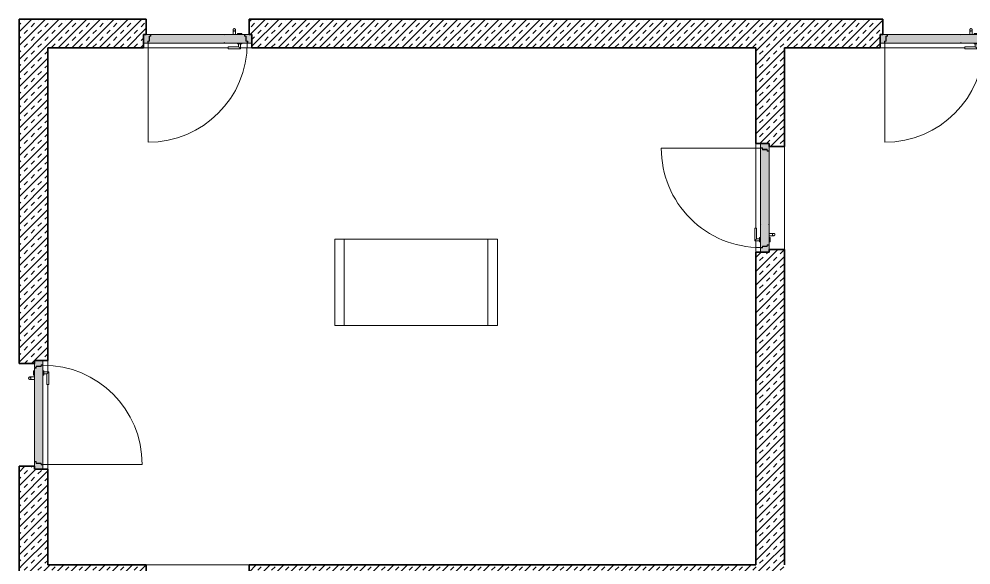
# Model space of a CAD drawing. Header units: millimetres. Extents: x 0 to 15700, y 0 to 11700.
# Drawn here: x 0 to 9950, y 6000 to 11700 of the extents above; entities that cross this region are included whole.
import ezdxf

# ---------------------------------------------------------------- set-up
doc = ezdxf.new("R2010")
doc.units = ezdxf.units.MM
for name, color, linetype, lineweight in [('A-DOOR', 31, 'Continuous', 9), ('A-DOOR-FRAM', 31, 'Continuous', 9), ('A-DOOR-OPNG', 31, 'Continuous', 5), ('A-FLOR', 192, 'Continuous', 9), ('A-WALL', 113, 'Continuous', 9), ('A-WALL-PATT', 111, 'Continuous', 35), ('I-FURN', 30, 'Continuous', 9)]:
    doc.layers.add(name, color=color, linetype=linetype, lineweight=lineweight)
pattern_1 = [(45, (-17.96, -17.96), (-71.84205, 71.84205), [50.8, -50.8]), (45, (71.84, 0), (-71.84205, 71.84205), [])]

# ---------------------------------------------------------------- blocks, each defined once
blk = doc.blocks.new('TU DF 1 - Haustüre - ML - 1135 x 2250-V3-Ebene 0')
at = {"layer": 'A-DOOR'}
h = blk.add_hatch(color=256, dxfattribs=at)
h.paths.add_polyline_path([(567.5, -100), (567.5, -10), (492.5, -10), (492.5, -30), (507.5, -30), (507.5, -80), (522.5, -80), (522.5, -100)])
h.paths.add_polyline_path([(-492.5, -30), (-492.5, -10), (-567.5, -10), (-567.5, -100), (-522.5, -100), (-522.5, -80), (-507.5, -80), (-507.5, -30)])
blk.add_hatch(color=256, dxfattribs=at).paths.add_polyline_path([(518.5, -80), (503.5, -80), (503.5, -30), (488.5, -30), (488.5, -10), (282.5, -10), (279.7, -11.2), (278.5, -14), (277.3, -11.2), (274.5, -10), (-488.5, -10), (-488.5, -30), (-503.5, -30), (-503.5, -80), (-518.5, -80), (-518.5, -100), (274.5, -100), (277.3, -98.8), (278.5, -96), (279.7, -98.8), (282.5, -100), (518.5, -100)])
at = {"layer": 'A-DOOR', "lineweight": 5}
for p, q in [((370, 37.5), (370, -10)), ((395, -10), (395, 37.5)), ((415, 0), (415, -10)), ((460, 0), (415, 0)), ((460, -10), (460, 0)), ((427.5, -140), (317.5, -140)), ((317.5, -140), (317.5, -160)), ((427.5, -140), (317.5, -140)), ((317.5, -140), (317.5, -160)), ((317.5, -160), (447.5, -160)), ((317.5, -160), (447.5, -160)), ((415, -100), (415, -110)), ((415, -110), (460, -110)), ((427.5, -110), (427.5, -140)), ((427.5, -110), (427.5, -140)), ((447.5, -160), (447.5, -110)), ((447.5, -160), (447.5, -110)), ((460, -110), (460, -100))]:
    blk.add_line(p, q, dxfattribs=at)
at = {"layer": 'A-DOOR'}
for p, q in [((-518.5, -80), (-503.5, -80)), ((-518.5, -100), (-518.5, -80)), ((-503.5, -30), (-488.5, -30)), ((-503.5, -80), (-503.5, -30)), ((-488.5, -30), (-488.5, -10)), ((-488.5, -10), (274.5, -10)), ((274.5, -10), (282.5, -10)), ((282.5, -10), (488.5, -10)), ((488.5, -10), (488.5, -30)), ((488.5, -30), (503.5, -30)), ((503.5, -30), (503.5, -80)), ((503.5, -80), (518.5, -80)), ((518.5, -80), (518.5, -100)), ((274.5, -100), (-518.5, -100)), ((518.5, -100), (282.5, -100))]:
    blk.add_line(p, q, dxfattribs=at)
at = {"layer": 'A-DOOR', "lineweight": 5}
for start, end in [(90, 270), (270, 90)]:
    blk.add_arc((382.5, 37.5), 12.5, start, end, dxfattribs=at)
at = {"layer": 'A-DOOR'}
for centre, start, end in [((274.5, -14), 0, 90), ((274.5, -96), 270, 0), ((282.5, -14), 90, 180), ((282.5, -14), 90, 180), ((282.5, -96), 180, 270), ((282.5, -96), 180, 270)]:
    blk.add_arc(centre, 4, start, end, dxfattribs=at)
at = {"layer": 'A-DOOR', "lineweight": 5}
for points, knots in [([(382.5, 25), (381.4, 25), (379.8, 25.2), (377.7, 25.9), (376.2, 26.6), (375.1, 27.4), (374.3, 28.1), (373.5, 28.8), (372.7, 29.7), (372.1, 30.6), (371.7, 31.2), (371.3, 32), (370.9, 32.7), (370.7, 33.5), (370.4, 34.3), (370.2, 35.1), (370.1, 35.9), (370, 36.7), (370, 37.5), (370, 38.3), (370.1, 39.1), (370.2, 39.9), (370.4, 40.7), (370.7, 41.5), (370.9, 42.3), (371.3, 43), (371.7, 43.8), (372.1, 44.4), (372.7, 45.3), (373.5, 46.2), (374.3, 46.9), (375.1, 47.6), (376.2, 48.4), (377.7, 49.1), (379.8, 49.8), (381.4, 50), (382.5, 50)], [-1, -1, -1, -1, -0.916667, -0.875, -0.833333, -0.791667, -0.770833, -0.75, -0.708333, -0.6875, -0.666667, -0.645833, -0.625, -0.604167, -0.583333, -0.5625, -0.541667, -0.520833, -0.5, -0.479167, -0.458333, -0.4375, -0.416667, -0.395833, -0.375, -0.354167, -0.333333, -0.3125, -0.291667, -0.25, -0.229167, -0.208333, -0.166667, -0.125, -0.083333, 0, 0, 0, 0]), ([(382.5, 50), (383.6, 50), (385.2, 49.8), (387.3, 49.1), (388.8, 48.4), (389.9, 47.6), (390.7, 46.9), (391.5, 46.2), (392.3, 45.3), (392.9, 44.4), (393.3, 43.8), (393.7, 43), (394.1, 42.3), (394.3, 41.5), (394.6, 40.7), (394.8, 39.9), (394.9, 39.1), (395, 38.3), (395, 37.5), (395, 36.7), (394.9, 35.9), (394.8, 35.1), (394.6, 34.3), (394.3, 33.5), (394.1, 32.7), (393.7, 32), (393.3, 31.2), (392.9, 30.6), (392.3, 29.7), (391.5, 28.8), (390.7, 28.1), (389.9, 27.4), (388.8, 26.6), (387.3, 25.9), (385.2, 25.2), (383.6, 25), (382.5, 25)], [-1, -1, -1, -1, -0.916667, -0.875, -0.833333, -0.791667, -0.770833, -0.75, -0.708333, -0.6875, -0.666667, -0.645833, -0.625, -0.604167, -0.583333, -0.5625, -0.541667, -0.520833, -0.5, -0.479167, -0.458333, -0.4375, -0.416667, -0.395833, -0.375, -0.354167, -0.333333, -0.3125, -0.291667, -0.25, -0.229167, -0.208333, -0.166667, -0.125, -0.083333, 0, 0, 0, 0]), ([(427.5, -140), (427.5, -140), (427.7, -140.2), (428.2, -140.7), (428.8, -141.3), (429.4, -141.9), (430, -142.5), (430.6, -143.1), (431.4, -143.9), (432.3, -144.8), (433.1, -145.6), (433.7, -146.2), (434.3, -146.8), (434.9, -147.4), (435.5, -148), (436.2, -148.7), (436.8, -149.3), (437.5, -150), (438.2, -150.7), (438.8, -151.3), (439.5, -152), (440.1, -152.6), (440.7, -153.2), (441.3, -153.8), (441.9, -154.4), (442.5, -155), (443.1, -155.6), (443.8, -156.3), (444.4, -156.9), (445, -157.5), (445.6, -158.1), (446.2, -158.7), (446.8, -159.3), (447.3, -159.8), (447.5, -160), (447.5, -160)], [0, 0, 0, 0, 0.083333, 0.125, 0.166667, 0.208333, 0.229167, 0.25, 0.291667, 0.333333, 0.354167, 0.375, 0.395833, 0.416667, 0.4375, 0.458333, 0.479167, 0.5, 0.520833, 0.541667, 0.5625, 0.583333, 0.604167, 0.625, 0.645833, 0.666667, 0.6875, 0.708333, 0.75, 0.770833, 0.791667, 0.833333, 0.875, 0.916667, 1, 1, 1, 1]), ([(427.5, -140), (427.5, -140), (427.7, -140.2), (428.2, -140.7), (428.8, -141.3), (429.4, -141.9), (430, -142.5), (430.6, -143.1), (431.4, -143.9), (432.3, -144.8), (433.1, -145.6), (433.7, -146.2), (434.3, -146.8), (434.9, -147.4), (435.5, -148), (436.2, -148.7), (436.8, -149.3), (437.5, -150), (438.2, -150.7), (438.8, -151.3), (439.5, -152), (440.1, -152.6), (440.7, -153.2), (441.3, -153.8), (441.9, -154.4), (442.5, -155), (443.1, -155.6), (443.8, -156.3), (444.4, -156.9), (445, -157.5), (445.6, -158.1), (446.2, -158.7), (446.8, -159.3), (447.3, -159.8), (447.5, -160), (447.5, -160)], [0, 0, 0, 0, 0.083333, 0.125, 0.166667, 0.208333, 0.229167, 0.25, 0.291667, 0.333333, 0.354167, 0.375, 0.395833, 0.416667, 0.4375, 0.458333, 0.479167, 0.5, 0.520833, 0.541667, 0.5625, 0.583333, 0.604167, 0.625, 0.645833, 0.666667, 0.6875, 0.708333, 0.75, 0.770833, 0.791667, 0.833333, 0.875, 0.916667, 1, 1, 1, 1])]:
    blk.add_open_spline(points, degree=3, knots=knots, dxfattribs=at)
at = {"layer": 'A-DOOR'}
for points, knots in [([(278.5, -14), (278.5, -13.8), (278.5, -13.5), (278.4, -13.2), (278.4, -12.9), (278.3, -12.7), (278.2, -12.4), (278.1, -12.2), (278, -12), (277.8, -11.8), (277.7, -11.5), (277.5, -11.3), (277.2, -11.1), (277.1, -10.9), (276.9, -10.8), (276.7, -10.7), (276.6, -10.6), (276.3, -10.4), (275.9, -10.2), (275.3, -10), (274.8, -10), (274.5, -10)], [-1, -1, -1, -1, -0.928571, -0.892857, -0.857143, -0.821429, -0.785714, -0.75, -0.714286, -0.678571, -0.642857, -0.571429, -0.535714, -0.5, -0.464286, -0.428571, -0.392857, -0.357143, -0.285714, -0.142857, 0, 0, 0, 0]), ([(274.5, -10), (274.8, -10), (275.3, -10), (275.9, -10.2), (276.3, -10.4), (276.6, -10.6), (276.7, -10.7), (276.9, -10.8), (277.1, -10.9), (277.2, -11.1), (277.4, -11.2), (277.6, -11.4), (277.7, -11.6), (277.8, -11.8), (278, -12), (278.1, -12.2), (278.2, -12.4), (278.3, -12.7), (278.4, -12.9), (278.4, -13.2), (278.5, -13.5), (278.5, -13.8), (278.5, -14)], [-1, -1, -1, -1, -0.857143, -0.714286, -0.642857, -0.607143, -0.571429, -0.535714, -0.5, -0.464286, -0.428571, -0.392857, -0.357143, -0.321429, -0.285714, -0.25, -0.214286, -0.178571, -0.142857, -0.107143, -0.071429, 0, 0, 0, 0]), ([(278.5, -96), (278.5, -96.2), (278.5, -96.5), (278.4, -96.8), (278.4, -97.1), (278.3, -97.3), (278.2, -97.6), (278.1, -97.8), (278, -98), (277.8, -98.2), (277.7, -98.5), (277.5, -98.7), (277.2, -98.9), (277.1, -99.1), (276.9, -99.2), (276.7, -99.3), (276.6, -99.4), (276.3, -99.6), (275.9, -99.8), (275.3, -100), (274.8, -100), (274.5, -100)], [-1, -1, -1, -1, -0.928571, -0.892857, -0.857143, -0.821429, -0.785714, -0.75, -0.714286, -0.678571, -0.642857, -0.571429, -0.535714, -0.5, -0.464286, -0.428571, -0.392857, -0.357143, -0.285714, -0.142857, 0, 0, 0, 0]), ([(274.5, -100), (274.8, -100), (275.3, -100), (275.9, -99.8), (276.3, -99.6), (276.6, -99.4), (276.7, -99.3), (276.9, -99.2), (277.1, -99.1), (277.2, -98.9), (277.4, -98.8), (277.6, -98.6), (277.7, -98.4), (277.8, -98.2), (278, -98), (278.1, -97.8), (278.2, -97.6), (278.3, -97.3), (278.4, -97.1), (278.4, -96.8), (278.5, -96.5), (278.5, -96.2), (278.5, -96)], [-1, -1, -1, -1, -0.857143, -0.714286, -0.642857, -0.607143, -0.571429, -0.535714, -0.5, -0.464286, -0.428571, -0.392857, -0.357143, -0.321429, -0.285714, -0.25, -0.214286, -0.178571, -0.142857, -0.107143, -0.071429, 0, 0, 0, 0])]:
    blk.add_open_spline(points, degree=3, knots=knots, dxfattribs=at)
at = {"layer": 'A-DOOR-FRAM'}
for p, q in [((-492.5, -10), (-567.5, -10)), ((-567.5, -10), (-567.5, -100)), ((-522.5, -100), (-522.5, -80)), ((-522.5, -80), (-507.5, -80)), ((-507.5, -80), (-507.5, -30)), ((-507.5, -30), (-492.5, -30)), ((-492.5, -30), (-492.5, -10)), ((567.5, -10), (492.5, -10)), ((492.5, -10), (492.5, -30)), ((492.5, -30), (507.5, -30)), ((507.5, -30), (507.5, -80)), ((507.5, -80), (522.5, -80)), ((522.5, -80), (522.5, -100)), ((567.5, -100), (567.5, -10)), ((-567.5, -100), (-522.5, -100)), ((522.5, -100), (567.5, -100))]:
    blk.add_line(p, q, dxfattribs=at)
at = {"layer": 'A-DOOR-OPNG'}
blk.add_line((-518.5, -100), (-518.5, -1137), dxfattribs=at)
blk.add_arc((-518.5, -100), 1037, 270, 0, dxfattribs=at)
blk = doc.blocks.new('TU DF 1 - Haustüre - ML - 1135 x 2250-V4-Ebene 0')
at = {"layer": 'A-DOOR'}
h = blk.add_hatch(color=256, dxfattribs=at)
h.paths.add_polyline_path([(-567.5, -100), (-522.5, -99.7), (-522.5, -80), (-507.5, -80), (-507.5, -30), (-492.5, -30), (-492.5, -10), (-567.5, -10), (-567.5, -99.7)])
h.paths.add_polyline_path([(492.5, -10), (492.5, -30), (507.5, -30), (507.5, -80), (522.5, -80), (522.5, -100), (567.5, -99.7), (567.5, -10)])
blk.add_hatch(color=256, dxfattribs=at).paths.add_polyline_path([(-518.5, -80), (-518.5, -100), (275.1, -99.7), (277.3, -98.8), (278.5, -96), (279.7, -98.8), (282.5, -100), (518.5, -99.7), (518.5, -80), (503.5, -80), (503.5, -30), (488.5, -30), (488.5, -10), (282.5, -10), (279.7, -11.2), (278.5, -14), (277.3, -11.2), (274.5, -10), (-488.5, -10), (-488.5, -30), (-503.5, -30), (-503.5, -80)])
at = {"layer": 'A-DOOR', "lineweight": 5}
for p, q in [((370, 37.5), (370, -10)), ((395, -10), (395, 37.5)), ((415, 0), (415, -10)), ((460, 0), (415, 0)), ((460, -10), (460, 0)), ((427.5, -140), (317.5, -140)), ((317.5, -140), (317.5, -160)), ((427.5, -140), (317.5, -140)), ((317.5, -140), (317.5, -160)), ((317.5, -160), (447.5, -160)), ((317.5, -160), (447.5, -160)), ((415, -100), (415, -110)), ((415, -110), (460, -110)), ((427.5, -110), (427.5, -140)), ((427.5, -110), (427.5, -140)), ((447.5, -160), (447.5, -110)), ((447.5, -160), (447.5, -110)), ((460, -110), (460, -100))]:
    blk.add_line(p, q, dxfattribs=at)
at = {"layer": 'A-DOOR'}
for p, q in [((-518.5, -80), (-503.5, -80)), ((-518.5, -100), (-518.5, -80)), ((-503.5, -30), (-488.5, -30)), ((-503.5, -80), (-503.5, -30)), ((-488.5, -30), (-488.5, -10)), ((-488.5, -10), (274.5, -10)), ((274.5, -10), (282.5, -10)), ((282.5, -10), (488.5, -10)), ((488.5, -10), (488.5, -30)), ((488.5, -30), (503.5, -30)), ((503.5, -30), (503.5, -80)), ((503.5, -80), (518.5, -80)), ((518.5, -80), (518.5, -100)), ((274.5, -100), (-518.5, -100)), ((518.5, -100), (282.5, -100))]:
    blk.add_line(p, q, dxfattribs=at)
at = {"layer": 'A-DOOR', "lineweight": 5}
for start, end in [(90, 270), (270, 90)]:
    blk.add_arc((382.5, 37.5), 12.5, start, end, dxfattribs=at)
at = {"layer": 'A-DOOR'}
for centre, start, end in [((274.5, -14), 0, 90), ((274.5, -96), 270, 0), ((282.5, -14), 90, 180), ((282.5, -14), 90, 180), ((282.5, -96), 180, 270), ((282.5, -96), 180, 270)]:
    blk.add_arc(centre, 4, start, end, dxfattribs=at)
at = {"layer": 'A-DOOR', "lineweight": 5}
for points, knots in [([(382.5, 25), (381.4, 25), (379.8, 25.2), (377.7, 25.9), (376.2, 26.6), (375.1, 27.4), (374.3, 28.1), (373.5, 28.8), (372.7, 29.7), (372.1, 30.6), (371.7, 31.2), (371.3, 32), (370.9, 32.7), (370.7, 33.5), (370.4, 34.3), (370.2, 35.1), (370.1, 35.9), (370, 36.7), (370, 37.5), (370, 38.3), (370.1, 39.1), (370.2, 39.9), (370.4, 40.7), (370.7, 41.5), (370.9, 42.3), (371.3, 43), (371.7, 43.8), (372.1, 44.4), (372.7, 45.3), (373.5, 46.2), (374.3, 46.9), (375.1, 47.6), (376.2, 48.4), (377.7, 49.1), (379.8, 49.8), (381.4, 50), (382.5, 50)], [-1, -1, -1, -1, -0.916667, -0.875, -0.833333, -0.791667, -0.770833, -0.75, -0.708333, -0.6875, -0.666667, -0.645833, -0.625, -0.604167, -0.583333, -0.5625, -0.541667, -0.520833, -0.5, -0.479167, -0.458333, -0.4375, -0.416667, -0.395833, -0.375, -0.354167, -0.333333, -0.3125, -0.291667, -0.25, -0.229167, -0.208333, -0.166667, -0.125, -0.083333, 0, 0, 0, 0]), ([(382.5, 50), (383.6, 50), (385.2, 49.8), (387.3, 49.1), (388.8, 48.4), (389.9, 47.6), (390.7, 46.9), (391.5, 46.2), (392.3, 45.3), (392.9, 44.4), (393.3, 43.8), (393.7, 43), (394.1, 42.3), (394.3, 41.5), (394.6, 40.7), (394.8, 39.9), (394.9, 39.1), (395, 38.3), (395, 37.5), (395, 36.7), (394.9, 35.9), (394.8, 35.1), (394.6, 34.3), (394.3, 33.5), (394.1, 32.7), (393.7, 32), (393.3, 31.2), (392.9, 30.6), (392.3, 29.7), (391.5, 28.8), (390.7, 28.1), (389.9, 27.4), (388.8, 26.6), (387.3, 25.9), (385.2, 25.2), (383.6, 25), (382.5, 25)], [-1, -1, -1, -1, -0.916667, -0.875, -0.833333, -0.791667, -0.770833, -0.75, -0.708333, -0.6875, -0.666667, -0.645833, -0.625, -0.604167, -0.583333, -0.5625, -0.541667, -0.520833, -0.5, -0.479167, -0.458333, -0.4375, -0.416667, -0.395833, -0.375, -0.354167, -0.333333, -0.3125, -0.291667, -0.25, -0.229167, -0.208333, -0.166667, -0.125, -0.083333, 0, 0, 0, 0]), ([(427.5, -140), (427.5, -140), (427.7, -140.2), (428.2, -140.7), (428.8, -141.3), (429.4, -141.9), (430, -142.5), (430.6, -143.1), (431.4, -143.9), (432.3, -144.8), (433.1, -145.6), (433.7, -146.2), (434.3, -146.8), (434.9, -147.4), (435.5, -148), (436.2, -148.7), (436.8, -149.3), (437.5, -150), (438.2, -150.7), (438.8, -151.3), (439.5, -152), (440.1, -152.6), (440.7, -153.2), (441.3, -153.8), (441.9, -154.4), (442.5, -155), (443.1, -155.6), (443.8, -156.3), (444.4, -156.9), (445, -157.5), (445.6, -158.1), (446.2, -158.7), (446.8, -159.3), (447.3, -159.8), (447.5, -160), (447.5, -160)], [0, 0, 0, 0, 0.083333, 0.125, 0.166667, 0.208333, 0.229167, 0.25, 0.291667, 0.333333, 0.354167, 0.375, 0.395833, 0.416667, 0.4375, 0.458333, 0.479167, 0.5, 0.520833, 0.541667, 0.5625, 0.583333, 0.604167, 0.625, 0.645833, 0.666667, 0.6875, 0.708333, 0.75, 0.770833, 0.791667, 0.833333, 0.875, 0.916667, 1, 1, 1, 1]), ([(427.5, -140), (427.5, -140), (427.7, -140.2), (428.2, -140.7), (428.8, -141.3), (429.4, -141.9), (430, -142.5), (430.6, -143.1), (431.4, -143.9), (432.3, -144.8), (433.1, -145.6), (433.7, -146.2), (434.3, -146.8), (434.9, -147.4), (435.5, -148), (436.2, -148.7), (436.8, -149.3), (437.5, -150), (438.2, -150.7), (438.8, -151.3), (439.5, -152), (440.1, -152.6), (440.7, -153.2), (441.3, -153.8), (441.9, -154.4), (442.5, -155), (443.1, -155.6), (443.8, -156.3), (444.4, -156.9), (445, -157.5), (445.6, -158.1), (446.2, -158.7), (446.8, -159.3), (447.3, -159.8), (447.5, -160), (447.5, -160)], [0, 0, 0, 0, 0.083333, 0.125, 0.166667, 0.208333, 0.229167, 0.25, 0.291667, 0.333333, 0.354167, 0.375, 0.395833, 0.416667, 0.4375, 0.458333, 0.479167, 0.5, 0.520833, 0.541667, 0.5625, 0.583333, 0.604167, 0.625, 0.645833, 0.666667, 0.6875, 0.708333, 0.75, 0.770833, 0.791667, 0.833333, 0.875, 0.916667, 1, 1, 1, 1])]:
    blk.add_open_spline(points, degree=3, knots=knots, dxfattribs=at)
at = {"layer": 'A-DOOR'}
for points, knots in [([(278.5, -14), (278.5, -13.8), (278.5, -13.5), (278.4, -13.2), (278.4, -12.9), (278.3, -12.7), (278.2, -12.4), (278.1, -12.2), (278, -12), (277.8, -11.8), (277.7, -11.5), (277.5, -11.3), (277.2, -11.1), (277.1, -10.9), (276.9, -10.8), (276.7, -10.7), (276.6, -10.6), (276.3, -10.4), (275.9, -10.2), (275.3, -10), (274.8, -10), (274.5, -10)], [-1, -1, -1, -1, -0.928571, -0.892857, -0.857143, -0.821429, -0.785714, -0.75, -0.714286, -0.678571, -0.642857, -0.571429, -0.535714, -0.5, -0.464286, -0.428571, -0.392857, -0.357143, -0.285714, -0.142857, 0, 0, 0, 0]), ([(274.5, -10), (274.8, -10), (275.3, -10), (275.9, -10.2), (276.3, -10.4), (276.6, -10.6), (276.7, -10.7), (276.9, -10.8), (277.1, -10.9), (277.2, -11.1), (277.4, -11.2), (277.6, -11.4), (277.7, -11.6), (277.8, -11.8), (278, -12), (278.1, -12.2), (278.2, -12.4), (278.3, -12.7), (278.4, -12.9), (278.4, -13.2), (278.5, -13.5), (278.5, -13.8), (278.5, -14)], [-1, -1, -1, -1, -0.857143, -0.714286, -0.642857, -0.607143, -0.571429, -0.535714, -0.5, -0.464286, -0.428571, -0.392857, -0.357143, -0.321429, -0.285714, -0.25, -0.214286, -0.178571, -0.142857, -0.107143, -0.071429, 0, 0, 0, 0]), ([(278.5, -96), (278.5, -96.2), (278.5, -96.5), (278.4, -96.8), (278.4, -97.1), (278.3, -97.3), (278.2, -97.6), (278.1, -97.8), (278, -98), (277.8, -98.2), (277.7, -98.5), (277.5, -98.7), (277.2, -98.9), (277.1, -99.1), (276.9, -99.2), (276.7, -99.3), (276.6, -99.4), (276.3, -99.6), (275.9, -99.8), (275.3, -100), (274.8, -100), (274.5, -100)], [-1, -1, -1, -1, -0.928571, -0.892857, -0.857143, -0.821429, -0.785714, -0.75, -0.714286, -0.678571, -0.642857, -0.571429, -0.535714, -0.5, -0.464286, -0.428571, -0.392857, -0.357143, -0.285714, -0.142857, 0, 0, 0, 0]), ([(274.5, -100), (274.8, -100), (275.3, -100), (275.9, -99.8), (276.3, -99.6), (276.6, -99.4), (276.7, -99.3), (276.9, -99.2), (277.1, -99.1), (277.2, -98.9), (277.4, -98.8), (277.6, -98.6), (277.7, -98.4), (277.8, -98.2), (278, -98), (278.1, -97.8), (278.2, -97.6), (278.3, -97.3), (278.4, -97.1), (278.4, -96.8), (278.5, -96.5), (278.5, -96.2), (278.5, -96)], [-1, -1, -1, -1, -0.857143, -0.714286, -0.642857, -0.607143, -0.571429, -0.535714, -0.5, -0.464286, -0.428571, -0.392857, -0.357143, -0.321429, -0.285714, -0.25, -0.214286, -0.178571, -0.142857, -0.107143, -0.071429, 0, 0, 0, 0])]:
    blk.add_open_spline(points, degree=3, knots=knots, dxfattribs=at)
at = {"layer": 'A-DOOR-FRAM'}
for p, q in [((-492.5, -10), (-567.5, -10)), ((-567.5, -10), (-567.5, -100)), ((-522.5, -100), (-522.5, -80)), ((-522.5, -80), (-507.5, -80)), ((-507.5, -80), (-507.5, -30)), ((-507.5, -30), (-492.5, -30)), ((-492.5, -30), (-492.5, -10)), ((567.5, -10), (492.5, -10)), ((492.5, -10), (492.5, -30)), ((492.5, -30), (507.5, -30)), ((507.5, -30), (507.5, -80)), ((507.5, -80), (522.5, -80)), ((522.5, -80), (522.5, -100)), ((567.5, -100), (567.5, -10)), ((-567.5, -100), (-522.5, -100)), ((522.5, -100), (567.5, -100))]:
    blk.add_line(p, q, dxfattribs=at)
at = {"layer": 'A-DOOR-OPNG'}
blk.add_line((-518.5, -100), (-518.5, -1137), dxfattribs=at)
blk.add_arc((-518.5, -100), 1037, 270, 0, dxfattribs=at)
blk = doc.blocks.new('TU DF 1 - Haustüre - ML - 1135 x 2250-V5-Ebene 0')
at = {"layer": 'A-DOOR'}
h = blk.add_hatch(color=256, dxfattribs=at)
h.paths.add_polyline_path([(522.5, -100), (567.5, -100), (567.5, -10), (492.5, -10), (492.5, -30), (507.5, -30), (507.5, -80), (522.5, -80)])
h.paths.add_polyline_path([(-567.5, -100), (-522.5, -100), (-522.5, -80), (-507.5, -80), (-507.5, -30), (-492.5, -30), (-492.5, -10), (-567.5, -10), (-567.5, -69.8)])
blk.add_hatch(color=256, dxfattribs=at).paths.add_polyline_path([(518.5, -100), (518.5, -80), (503.5, -80), (503.5, -30), (488.5, -30), (488.5, -10), (282.5, -10), (279.7, -11.2), (278.5, -14), (277.3, -11.2), (274.5, -10), (-488.5, -10), (-488.5, -30), (-503.5, -30), (-503.5, -80), (-518.5, -80), (-518.5, -100), (274.5, -100), (277.3, -98.8), (278.5, -96), (279.7, -98.8), (282.5, -100), (459.4, -100)])
at = {"layer": 'A-DOOR', "lineweight": 5}
for p, q in [((370, 37.5), (370, -10)), ((395, -10), (395, 37.5)), ((415, 0), (415, -10)), ((460, 0), (415, 0)), ((460, -10), (460, 0)), ((427.5, -140), (317.5, -140)), ((317.5, -140), (317.5, -160)), ((427.5, -140), (317.5, -140)), ((317.5, -140), (317.5, -160)), ((317.5, -160), (447.5, -160)), ((317.5, -160), (447.5, -160)), ((415, -100), (415, -110)), ((415, -110), (460, -110)), ((427.5, -110), (427.5, -140)), ((427.5, -110), (427.5, -140)), ((447.5, -160), (447.5, -110)), ((447.5, -160), (447.5, -110)), ((460, -110), (460, -100))]:
    blk.add_line(p, q, dxfattribs=at)
at = {"layer": 'A-DOOR'}
for p, q in [((-518.5, -80), (-503.5, -80)), ((-518.5, -100), (-518.5, -80)), ((-503.5, -30), (-488.5, -30)), ((-503.5, -80), (-503.5, -30)), ((-488.5, -30), (-488.5, -10)), ((-488.5, -10), (274.5, -10)), ((274.5, -10), (282.5, -10)), ((282.5, -10), (488.5, -10)), ((488.5, -10), (488.5, -30)), ((488.5, -30), (503.5, -30)), ((503.5, -30), (503.5, -80)), ((503.5, -80), (518.5, -80)), ((518.5, -80), (518.5, -100)), ((274.5, -100), (-518.5, -100)), ((518.5, -100), (282.5, -100))]:
    blk.add_line(p, q, dxfattribs=at)
at = {"layer": 'A-DOOR', "lineweight": 5}
for start, end in [(90, 270), (270, 90)]:
    blk.add_arc((382.5, 37.5), 12.5, start, end, dxfattribs=at)
at = {"layer": 'A-DOOR'}
for centre, start, end in [((274.5, -14), 0, 90), ((274.5, -96), 270, 0), ((282.5, -14), 90, 180), ((282.5, -14), 90, 180), ((282.5, -96), 180, 270), ((282.5, -96), 180, 270)]:
    blk.add_arc(centre, 4, start, end, dxfattribs=at)
at = {"layer": 'A-DOOR', "lineweight": 5}
for points, knots in [([(382.5, 25), (381.4, 25), (379.8, 25.2), (377.7, 25.9), (376.2, 26.6), (375.1, 27.4), (374.3, 28.1), (373.5, 28.8), (372.7, 29.7), (372.1, 30.6), (371.7, 31.2), (371.3, 32), (370.9, 32.7), (370.7, 33.5), (370.4, 34.3), (370.2, 35.1), (370.1, 35.9), (370, 36.7), (370, 37.5), (370, 38.3), (370.1, 39.1), (370.2, 39.9), (370.4, 40.7), (370.7, 41.5), (370.9, 42.3), (371.3, 43), (371.7, 43.8), (372.1, 44.4), (372.7, 45.3), (373.5, 46.2), (374.3, 46.9), (375.1, 47.6), (376.2, 48.4), (377.7, 49.1), (379.8, 49.8), (381.4, 50), (382.5, 50)], [-1, -1, -1, -1, -0.916667, -0.875, -0.833333, -0.791667, -0.770833, -0.75, -0.708333, -0.6875, -0.666667, -0.645833, -0.625, -0.604167, -0.583333, -0.5625, -0.541667, -0.520833, -0.5, -0.479167, -0.458333, -0.4375, -0.416667, -0.395833, -0.375, -0.354167, -0.333333, -0.3125, -0.291667, -0.25, -0.229167, -0.208333, -0.166667, -0.125, -0.083333, 0, 0, 0, 0]), ([(382.5, 50), (383.6, 50), (385.2, 49.8), (387.3, 49.1), (388.8, 48.4), (389.9, 47.6), (390.7, 46.9), (391.5, 46.2), (392.3, 45.3), (392.9, 44.4), (393.3, 43.8), (393.7, 43), (394.1, 42.3), (394.3, 41.5), (394.6, 40.7), (394.8, 39.9), (394.9, 39.1), (395, 38.3), (395, 37.5), (395, 36.7), (394.9, 35.9), (394.8, 35.1), (394.6, 34.3), (394.3, 33.5), (394.1, 32.7), (393.7, 32), (393.3, 31.2), (392.9, 30.6), (392.3, 29.7), (391.5, 28.8), (390.7, 28.1), (389.9, 27.4), (388.8, 26.6), (387.3, 25.9), (385.2, 25.2), (383.6, 25), (382.5, 25)], [-1, -1, -1, -1, -0.916667, -0.875, -0.833333, -0.791667, -0.770833, -0.75, -0.708333, -0.6875, -0.666667, -0.645833, -0.625, -0.604167, -0.583333, -0.5625, -0.541667, -0.520833, -0.5, -0.479167, -0.458333, -0.4375, -0.416667, -0.395833, -0.375, -0.354167, -0.333333, -0.3125, -0.291667, -0.25, -0.229167, -0.208333, -0.166667, -0.125, -0.083333, 0, 0, 0, 0]), ([(427.5, -140), (427.5, -140), (427.7, -140.2), (428.2, -140.7), (428.8, -141.3), (429.4, -141.9), (430, -142.5), (430.6, -143.1), (431.4, -143.9), (432.3, -144.8), (433.1, -145.6), (433.7, -146.2), (434.3, -146.8), (434.9, -147.4), (435.5, -148), (436.2, -148.7), (436.8, -149.3), (437.5, -150), (438.2, -150.7), (438.8, -151.3), (439.5, -152), (440.1, -152.6), (440.7, -153.2), (441.3, -153.8), (441.9, -154.4), (442.5, -155), (443.1, -155.6), (443.8, -156.3), (444.4, -156.9), (445, -157.5), (445.6, -158.1), (446.2, -158.7), (446.8, -159.3), (447.3, -159.8), (447.5, -160), (447.5, -160)], [0, 0, 0, 0, 0.083333, 0.125, 0.166667, 0.208333, 0.229167, 0.25, 0.291667, 0.333333, 0.354167, 0.375, 0.395833, 0.416667, 0.4375, 0.458333, 0.479167, 0.5, 0.520833, 0.541667, 0.5625, 0.583333, 0.604167, 0.625, 0.645833, 0.666667, 0.6875, 0.708333, 0.75, 0.770833, 0.791667, 0.833333, 0.875, 0.916667, 1, 1, 1, 1]), ([(427.5, -140), (427.5, -140), (427.7, -140.2), (428.2, -140.7), (428.8, -141.3), (429.4, -141.9), (430, -142.5), (430.6, -143.1), (431.4, -143.9), (432.3, -144.8), (433.1, -145.6), (433.7, -146.2), (434.3, -146.8), (434.9, -147.4), (435.5, -148), (436.2, -148.7), (436.8, -149.3), (437.5, -150), (438.2, -150.7), (438.8, -151.3), (439.5, -152), (440.1, -152.6), (440.7, -153.2), (441.3, -153.8), (441.9, -154.4), (442.5, -155), (443.1, -155.6), (443.8, -156.3), (444.4, -156.9), (445, -157.5), (445.6, -158.1), (446.2, -158.7), (446.8, -159.3), (447.3, -159.8), (447.5, -160), (447.5, -160)], [0, 0, 0, 0, 0.083333, 0.125, 0.166667, 0.208333, 0.229167, 0.25, 0.291667, 0.333333, 0.354167, 0.375, 0.395833, 0.416667, 0.4375, 0.458333, 0.479167, 0.5, 0.520833, 0.541667, 0.5625, 0.583333, 0.604167, 0.625, 0.645833, 0.666667, 0.6875, 0.708333, 0.75, 0.770833, 0.791667, 0.833333, 0.875, 0.916667, 1, 1, 1, 1])]:
    blk.add_open_spline(points, degree=3, knots=knots, dxfattribs=at)
at = {"layer": 'A-DOOR'}
for points, knots in [([(278.5, -14), (278.5, -13.8), (278.5, -13.5), (278.4, -13.2), (278.4, -12.9), (278.3, -12.7), (278.2, -12.4), (278.1, -12.2), (278, -12), (277.8, -11.8), (277.7, -11.5), (277.5, -11.3), (277.2, -11.1), (277.1, -10.9), (276.9, -10.8), (276.7, -10.7), (276.6, -10.6), (276.3, -10.4), (275.9, -10.2), (275.3, -10), (274.8, -10), (274.5, -10)], [-1, -1, -1, -1, -0.928571, -0.892857, -0.857143, -0.821429, -0.785714, -0.75, -0.714286, -0.678571, -0.642857, -0.571429, -0.535714, -0.5, -0.464286, -0.428571, -0.392857, -0.357143, -0.285714, -0.142857, 0, 0, 0, 0]), ([(274.5, -10), (274.8, -10), (275.3, -10), (275.9, -10.2), (276.3, -10.4), (276.6, -10.6), (276.7, -10.7), (276.9, -10.8), (277.1, -10.9), (277.2, -11.1), (277.4, -11.2), (277.6, -11.4), (277.7, -11.6), (277.8, -11.8), (278, -12), (278.1, -12.2), (278.2, -12.4), (278.3, -12.7), (278.4, -12.9), (278.4, -13.2), (278.5, -13.5), (278.5, -13.8), (278.5, -14)], [-1, -1, -1, -1, -0.857143, -0.714286, -0.642857, -0.607143, -0.571429, -0.535714, -0.5, -0.464286, -0.428571, -0.392857, -0.357143, -0.321429, -0.285714, -0.25, -0.214286, -0.178571, -0.142857, -0.107143, -0.071429, 0, 0, 0, 0]), ([(278.5, -96), (278.5, -96.2), (278.5, -96.5), (278.4, -96.8), (278.4, -97.1), (278.3, -97.3), (278.2, -97.6), (278.1, -97.8), (278, -98), (277.8, -98.2), (277.7, -98.5), (277.5, -98.7), (277.2, -98.9), (277.1, -99.1), (276.9, -99.2), (276.7, -99.3), (276.6, -99.4), (276.3, -99.6), (275.9, -99.8), (275.3, -100), (274.8, -100), (274.5, -100)], [-1, -1, -1, -1, -0.928571, -0.892857, -0.857143, -0.821429, -0.785714, -0.75, -0.714286, -0.678571, -0.642857, -0.571429, -0.535714, -0.5, -0.464286, -0.428571, -0.392857, -0.357143, -0.285714, -0.142857, 0, 0, 0, 0]), ([(274.5, -100), (274.8, -100), (275.3, -100), (275.9, -99.8), (276.3, -99.6), (276.6, -99.4), (276.7, -99.3), (276.9, -99.2), (277.1, -99.1), (277.2, -98.9), (277.4, -98.8), (277.6, -98.6), (277.7, -98.4), (277.8, -98.2), (278, -98), (278.1, -97.8), (278.2, -97.6), (278.3, -97.3), (278.4, -97.1), (278.4, -96.8), (278.5, -96.5), (278.5, -96.2), (278.5, -96)], [-1, -1, -1, -1, -0.857143, -0.714286, -0.642857, -0.607143, -0.571429, -0.535714, -0.5, -0.464286, -0.428571, -0.392857, -0.357143, -0.321429, -0.285714, -0.25, -0.214286, -0.178571, -0.142857, -0.107143, -0.071429, 0, 0, 0, 0])]:
    blk.add_open_spline(points, degree=3, knots=knots, dxfattribs=at)
at = {"layer": 'A-DOOR-FRAM'}
for p, q in [((-492.5, -10), (-567.5, -10)), ((-567.5, -10), (-567.5, -100)), ((-522.5, -100), (-522.5, -80)), ((-522.5, -80), (-507.5, -80)), ((-507.5, -80), (-507.5, -30)), ((-507.5, -30), (-492.5, -30)), ((-492.5, -30), (-492.5, -10)), ((567.5, -10), (492.5, -10)), ((492.5, -10), (492.5, -30)), ((492.5, -30), (507.5, -30)), ((507.5, -30), (507.5, -80)), ((507.5, -80), (522.5, -80)), ((522.5, -80), (522.5, -100)), ((567.5, -100), (567.5, -10)), ((-567.5, -100), (-522.5, -100)), ((522.5, -100), (567.5, -100))]:
    blk.add_line(p, q, dxfattribs=at)
at = {"layer": 'A-DOOR-OPNG'}
blk.add_line((-518.5, -100), (-518.5, -1137), dxfattribs=at)
blk.add_arc((-518.5, -100), 1037, 270, 0, dxfattribs=at)
blk = doc.blocks.new('Tisch-01 - 1700 x 900 x 780-2296047-Ebene 0')
at = {"layer": 'I-FURN'}
for p, q in [((-1005.3, -630.7), (-1005.3, 269.3)), ((-905.3, 269.3), (-1005.3, 269.3)), ((594.7, 269.3), (-905.3, 269.3)), ((-905.3, 269.3), (-905.3, -630.7)), ((-905.3, 269.3), (-905.3, -630.7)), ((594.7, -630.7), (594.7, 269.3)), ((594.7, -630.7), (594.7, 269.3)), ((694.7, 269.3), (594.7, 269.3)), ((694.7, 269.3), (694.7, -630.7)), ((-1005.3, -630.7), (-905.3, -630.7)), ((-905.3, -630.7), (594.7, -630.7)), ((594.7, -630.7), (694.7, -630.7))]:
    blk.add_line(p, q, dxfattribs=at)
blk = doc.blocks.new('TU DF 1 - Haustüre - ML - 1135 x 2250-V7-Ebene 0')
at = {"layer": 'A-DOOR'}
h = blk.add_hatch(color=256, dxfattribs=at)
h.paths.add_polyline_path([(522.5, -100), (567.5, -100), (567.5, -10), (492.5, -10), (492.5, -30), (507.5, -30), (507.5, -80), (522.5, -80)])
h.paths.add_polyline_path([(-567.5, -100), (-522.5, -100), (-522.5, -80), (-507.5, -80), (-507.5, -30), (-492.5, -30), (-492.5, -10), (-567.5, -10), (-567.5, -69.8)])
blk.add_hatch(color=256, dxfattribs=at).paths.add_polyline_path([(375.5, -100), (518.5, -100), (518.5, -80), (503.5, -80), (503.5, -30), (488.5, -30), (488.5, -10), (282.5, -10), (279.7, -11.2), (278.5, -14), (277.3, -11.2), (274.5, -10), (-488.5, -10), (-488.5, -30), (-503.5, -30), (-503.5, -80), (-518.5, -80), (-518.5, -100), (274.5, -100), (277.3, -98.8), (278.5, -96), (279.7, -98.8), (282.5, -100)])
at = {"layer": 'A-DOOR', "lineweight": 5}
for p, q in [((370, 37.5), (370, -10)), ((395, -10), (395, 37.5)), ((415, 0), (415, -10)), ((460, 0), (415, 0)), ((460, -10), (460, 0)), ((427.5, -140), (317.5, -140)), ((317.5, -140), (317.5, -160)), ((427.5, -140), (317.5, -140)), ((317.5, -140), (317.5, -160)), ((317.5, -160), (447.5, -160)), ((317.5, -160), (447.5, -160)), ((415, -100), (415, -110)), ((415, -110), (460, -110)), ((427.5, -110), (427.5, -140)), ((427.5, -110), (427.5, -140)), ((447.5, -160), (447.5, -110)), ((447.5, -160), (447.5, -110)), ((460, -110), (460, -100))]:
    blk.add_line(p, q, dxfattribs=at)
at = {"layer": 'A-DOOR'}
for p, q in [((-518.5, -80), (-503.5, -80)), ((-518.5, -100), (-518.5, -80)), ((-503.5, -30), (-488.5, -30)), ((-503.5, -80), (-503.5, -30)), ((-488.5, -30), (-488.5, -10)), ((-488.5, -10), (274.5, -10)), ((274.5, -10), (282.5, -10)), ((282.5, -10), (488.5, -10)), ((488.5, -10), (488.5, -30)), ((488.5, -30), (503.5, -30)), ((503.5, -30), (503.5, -80)), ((503.5, -80), (518.5, -80)), ((518.5, -80), (518.5, -100)), ((274.5, -100), (-518.5, -100)), ((518.5, -100), (282.5, -100))]:
    blk.add_line(p, q, dxfattribs=at)
at = {"layer": 'A-DOOR', "lineweight": 5}
for start, end in [(90, 270), (270, 90)]:
    blk.add_arc((382.5, 37.5), 12.5, start, end, dxfattribs=at)
at = {"layer": 'A-DOOR'}
for centre, start, end in [((274.5, -14), 0, 90), ((274.5, -96), 270, 0), ((282.5, -14), 90, 180), ((282.5, -14), 90, 180), ((282.5, -96), 180, 270), ((282.5, -96), 180, 270)]:
    blk.add_arc(centre, 4, start, end, dxfattribs=at)
at = {"layer": 'A-DOOR', "lineweight": 5}
for points, knots in [([(382.5, 25), (381.4, 25), (379.8, 25.2), (377.7, 25.9), (376.2, 26.6), (375.1, 27.4), (374.3, 28.1), (373.5, 28.8), (372.7, 29.7), (372.1, 30.6), (371.7, 31.2), (371.3, 32), (370.9, 32.7), (370.7, 33.5), (370.4, 34.3), (370.2, 35.1), (370.1, 35.9), (370, 36.7), (370, 37.5), (370, 38.3), (370.1, 39.1), (370.2, 39.9), (370.4, 40.7), (370.7, 41.5), (370.9, 42.3), (371.3, 43), (371.7, 43.8), (372.1, 44.4), (372.7, 45.3), (373.5, 46.2), (374.3, 46.9), (375.1, 47.6), (376.2, 48.4), (377.7, 49.1), (379.8, 49.8), (381.4, 50), (382.5, 50)], [-1, -1, -1, -1, -0.916667, -0.875, -0.833333, -0.791667, -0.770833, -0.75, -0.708333, -0.6875, -0.666667, -0.645833, -0.625, -0.604167, -0.583333, -0.5625, -0.541667, -0.520833, -0.5, -0.479167, -0.458333, -0.4375, -0.416667, -0.395833, -0.375, -0.354167, -0.333333, -0.3125, -0.291667, -0.25, -0.229167, -0.208333, -0.166667, -0.125, -0.083333, 0, 0, 0, 0]), ([(382.5, 50), (383.6, 50), (385.2, 49.8), (387.3, 49.1), (388.8, 48.4), (389.9, 47.6), (390.7, 46.9), (391.5, 46.2), (392.3, 45.3), (392.9, 44.4), (393.3, 43.8), (393.7, 43), (394.1, 42.3), (394.3, 41.5), (394.6, 40.7), (394.8, 39.9), (394.9, 39.1), (395, 38.3), (395, 37.5), (395, 36.7), (394.9, 35.9), (394.8, 35.1), (394.6, 34.3), (394.3, 33.5), (394.1, 32.7), (393.7, 32), (393.3, 31.2), (392.9, 30.6), (392.3, 29.7), (391.5, 28.8), (390.7, 28.1), (389.9, 27.4), (388.8, 26.6), (387.3, 25.9), (385.2, 25.2), (383.6, 25), (382.5, 25)], [-1, -1, -1, -1, -0.916667, -0.875, -0.833333, -0.791667, -0.770833, -0.75, -0.708333, -0.6875, -0.666667, -0.645833, -0.625, -0.604167, -0.583333, -0.5625, -0.541667, -0.520833, -0.5, -0.479167, -0.458333, -0.4375, -0.416667, -0.395833, -0.375, -0.354167, -0.333333, -0.3125, -0.291667, -0.25, -0.229167, -0.208333, -0.166667, -0.125, -0.083333, 0, 0, 0, 0]), ([(427.5, -140), (427.5, -140), (427.7, -140.2), (428.2, -140.7), (428.8, -141.3), (429.4, -141.9), (430, -142.5), (430.6, -143.1), (431.4, -143.9), (432.3, -144.8), (433.1, -145.6), (433.7, -146.2), (434.3, -146.8), (434.9, -147.4), (435.5, -148), (436.2, -148.7), (436.8, -149.3), (437.5, -150), (438.2, -150.7), (438.8, -151.3), (439.5, -152), (440.1, -152.6), (440.7, -153.2), (441.3, -153.8), (441.9, -154.4), (442.5, -155), (443.1, -155.6), (443.8, -156.3), (444.4, -156.9), (445, -157.5), (445.6, -158.1), (446.2, -158.7), (446.8, -159.3), (447.3, -159.8), (447.5, -160), (447.5, -160)], [0, 0, 0, 0, 0.083333, 0.125, 0.166667, 0.208333, 0.229167, 0.25, 0.291667, 0.333333, 0.354167, 0.375, 0.395833, 0.416667, 0.4375, 0.458333, 0.479167, 0.5, 0.520833, 0.541667, 0.5625, 0.583333, 0.604167, 0.625, 0.645833, 0.666667, 0.6875, 0.708333, 0.75, 0.770833, 0.791667, 0.833333, 0.875, 0.916667, 1, 1, 1, 1]), ([(427.5, -140), (427.5, -140), (427.7, -140.2), (428.2, -140.7), (428.8, -141.3), (429.4, -141.9), (430, -142.5), (430.6, -143.1), (431.4, -143.9), (432.3, -144.8), (433.1, -145.6), (433.7, -146.2), (434.3, -146.8), (434.9, -147.4), (435.5, -148), (436.2, -148.7), (436.8, -149.3), (437.5, -150), (438.2, -150.7), (438.8, -151.3), (439.5, -152), (440.1, -152.6), (440.7, -153.2), (441.3, -153.8), (441.9, -154.4), (442.5, -155), (443.1, -155.6), (443.8, -156.3), (444.4, -156.9), (445, -157.5), (445.6, -158.1), (446.2, -158.7), (446.8, -159.3), (447.3, -159.8), (447.5, -160), (447.5, -160)], [0, 0, 0, 0, 0.083333, 0.125, 0.166667, 0.208333, 0.229167, 0.25, 0.291667, 0.333333, 0.354167, 0.375, 0.395833, 0.416667, 0.4375, 0.458333, 0.479167, 0.5, 0.520833, 0.541667, 0.5625, 0.583333, 0.604167, 0.625, 0.645833, 0.666667, 0.6875, 0.708333, 0.75, 0.770833, 0.791667, 0.833333, 0.875, 0.916667, 1, 1, 1, 1])]:
    blk.add_open_spline(points, degree=3, knots=knots, dxfattribs=at)
at = {"layer": 'A-DOOR'}
for points, knots in [([(278.5, -14), (278.5, -13.8), (278.5, -13.5), (278.4, -13.2), (278.4, -12.9), (278.3, -12.7), (278.2, -12.4), (278.1, -12.2), (278, -12), (277.8, -11.8), (277.7, -11.5), (277.5, -11.3), (277.2, -11.1), (277.1, -10.9), (276.9, -10.8), (276.7, -10.7), (276.6, -10.6), (276.3, -10.4), (275.9, -10.2), (275.3, -10), (274.8, -10), (274.5, -10)], [-1, -1, -1, -1, -0.928571, -0.892857, -0.857143, -0.821429, -0.785714, -0.75, -0.714286, -0.678571, -0.642857, -0.571429, -0.535714, -0.5, -0.464286, -0.428571, -0.392857, -0.357143, -0.285714, -0.142857, 0, 0, 0, 0]), ([(274.5, -10), (274.8, -10), (275.3, -10), (275.9, -10.2), (276.3, -10.4), (276.6, -10.6), (276.7, -10.7), (276.9, -10.8), (277.1, -10.9), (277.2, -11.1), (277.4, -11.2), (277.6, -11.4), (277.7, -11.6), (277.8, -11.8), (278, -12), (278.1, -12.2), (278.2, -12.4), (278.3, -12.7), (278.4, -12.9), (278.4, -13.2), (278.5, -13.5), (278.5, -13.8), (278.5, -14)], [-1, -1, -1, -1, -0.857143, -0.714286, -0.642857, -0.607143, -0.571429, -0.535714, -0.5, -0.464286, -0.428571, -0.392857, -0.357143, -0.321429, -0.285714, -0.25, -0.214286, -0.178571, -0.142857, -0.107143, -0.071429, 0, 0, 0, 0]), ([(278.5, -96), (278.5, -96.2), (278.5, -96.5), (278.4, -96.8), (278.4, -97.1), (278.3, -97.3), (278.2, -97.6), (278.1, -97.8), (278, -98), (277.8, -98.2), (277.7, -98.5), (277.5, -98.7), (277.2, -98.9), (277.1, -99.1), (276.9, -99.2), (276.7, -99.3), (276.6, -99.4), (276.3, -99.6), (275.9, -99.8), (275.3, -100), (274.8, -100), (274.5, -100)], [-1, -1, -1, -1, -0.928571, -0.892857, -0.857143, -0.821429, -0.785714, -0.75, -0.714286, -0.678571, -0.642857, -0.571429, -0.535714, -0.5, -0.464286, -0.428571, -0.392857, -0.357143, -0.285714, -0.142857, 0, 0, 0, 0]), ([(274.5, -100), (274.8, -100), (275.3, -100), (275.9, -99.8), (276.3, -99.6), (276.6, -99.4), (276.7, -99.3), (276.9, -99.2), (277.1, -99.1), (277.2, -98.9), (277.4, -98.8), (277.6, -98.6), (277.7, -98.4), (277.8, -98.2), (278, -98), (278.1, -97.8), (278.2, -97.6), (278.3, -97.3), (278.4, -97.1), (278.4, -96.8), (278.5, -96.5), (278.5, -96.2), (278.5, -96)], [-1, -1, -1, -1, -0.857143, -0.714286, -0.642857, -0.607143, -0.571429, -0.535714, -0.5, -0.464286, -0.428571, -0.392857, -0.357143, -0.321429, -0.285714, -0.25, -0.214286, -0.178571, -0.142857, -0.107143, -0.071429, 0, 0, 0, 0])]:
    blk.add_open_spline(points, degree=3, knots=knots, dxfattribs=at)
at = {"layer": 'A-DOOR-FRAM'}
for p, q in [((-492.5, -10), (-567.5, -10)), ((-567.5, -10), (-567.5, -100)), ((-522.5, -100), (-522.5, -80)), ((-522.5, -80), (-507.5, -80)), ((-507.5, -80), (-507.5, -30)), ((-507.5, -30), (-492.5, -30)), ((-492.5, -30), (-492.5, -10)), ((567.5, -10), (492.5, -10)), ((492.5, -10), (492.5, -30)), ((492.5, -30), (507.5, -30)), ((507.5, -30), (507.5, -80)), ((507.5, -80), (522.5, -80)), ((522.5, -80), (522.5, -100)), ((567.5, -100), (567.5, -10)), ((-567.5, -100), (-522.5, -100)), ((522.5, -100), (567.5, -100))]:
    blk.add_line(p, q, dxfattribs=at)
at = {"layer": 'A-DOOR-OPNG'}
blk.add_line((-518.5, -100), (-518.5, -1137), dxfattribs=at)
blk.add_arc((-518.5, -100), 1037, 270, 0, dxfattribs=at)

msp = doc.modelspace()

# ---------------------------------------------------------------- hatches: boundary and pattern name
at = {"layer": 'A-WALL-PATT', "lineweight": 5}
h = msp.add_hatch(dxfattribs=at)
h.set_pattern_fill('FP_1', color=256, style=0, pattern_type=2)
h.set_pattern_definition(pattern_1)
h.paths.add_polyline_path([(300, 6000), (300, 7000), (160, 7000), (160, 7030), (0, 7030), (0, 6000)])
h.paths.add_polyline_path([(160, 8105), (160, 8135), (300, 8135), (300, 11700), (0, 11700), (0, 8105)])
h = msp.add_hatch(dxfattribs=at)
h.set_pattern_fill('FP_1', color=256, style=0, pattern_type=2)
h.set_pattern_definition(pattern_1)
h.paths.add_polyline_path([(6134.9, 11400), (8000, 11400), (8000, 11700), (2405, 11700), (2405, 11540), (2435, 11540), (2435, 11400), (3365.4, 11400)])
h.paths.add_polyline_path([(300, 11400), (1300, 11400), (1300, 11540), (1330, 11540), (1330, 11700), (300, 11700)])
h = msp.add_hatch(dxfattribs=at)
h.set_pattern_fill('FP_1', color=256, style=0, pattern_type=2)
h.set_pattern_definition(pattern_1)
h.paths.add_polyline_path([(8000, 11400), (9000, 11400), (9000, 11540), (9030, 11540), (9030, 11700), (8000, 11700), (8000, 11480.2)])
h.paths.add_polyline_path([(10135, 11400), (15700, 11400), (15700, 11700), (10105, 11700), (10105, 11540), (10135, 11540), (10135, 11480.2)])
h = msp.add_hatch(dxfattribs=at)
h.set_pattern_fill('FP_1', color=256, style=0, pattern_type=2)
h.set_pattern_definition(pattern_1)
h.paths.add_polyline_path([(7700, 6000), (8000, 6000), (8000, 9295), (7840, 9295), (7840, 9265), (7700, 9265), (7700, 7408.7)])
h.paths.add_polyline_path([(7865.8, 10370), (8000, 10370), (8000, 11400), (7700, 11400), (7700, 10400), (7840, 10400), (7840, 10370)])
h = msp.add_hatch(dxfattribs=at)
h.set_pattern_fill('FP_1', color=256, style=0, pattern_type=2)
h.set_pattern_definition(pattern_1)
h.paths.add_polyline_path([(300, 0), (300, 1300), (160, 1300), (160, 1330), (0, 1330), (0, 0)])
h.paths.add_polyline_path([(160, 2405), (160, 2435), (300, 2435), (300, 6000), (0, 6000), (0, 2405)])
h = msp.add_hatch(dxfattribs=at)
h.set_pattern_fill('FP_1', color=256, style=0, pattern_type=2)
h.set_pattern_definition(pattern_1)
h.paths.add_polyline_path([(300, 5700), (1300, 5700), (1300, 5840), (1330, 5840), (1330, 6000), (300, 6000)])
h.paths.add_polyline_path([(8000, 5700), (8000, 6000), (2405, 6000), (2405, 5840), (2435, 5840), (2435, 5700), (7700, 5700)])

# ---------------------------------------------------------------- linework, layer by layer
at = {"layer": 'A-FLOR'}
for p, q in [((2185, 11400), (1300, 11400)), ((2435, 11400), (2315, 11400)), ((9885, 11400), (9000, 11400)), ((7700, 9515), (7700, 10400)), ((8000, 10370), (8000, 9295)), ((7700, 9265), (7700, 9385)), ((300, 8135), (300, 8015)), ((300, 7885), (300, 7000)), ((1330, 6000), (2405, 6000))]:
    msp.add_line(p, q, dxfattribs=at)
at = {"layer": 'A-WALL', "color": 7, "lineweight": 35}
for p, q in [((0, 11700), (0, 8105)), ((1330, 11700), (0, 11700)), ((1330, 11540), (1330, 11700)), ((9030, 11700), (2405, 11700)), ((2405, 11700), (2405, 11540)), ((9030, 11540), (9030, 11700)), ((1300, 11400), (1300, 11540)), ((1300, 11540), (1330, 11540)), ((2405, 11540), (2435, 11540)), ((2435, 11540), (2435, 11400)), ((9000, 11400), (9000, 11540)), ((9000, 11540), (9030, 11540)), ((300, 8135), (300, 11400)), ((300, 11400), (1300, 11400)), ((2435, 11400), (7700, 11400)), ((7700, 11400), (7700, 10400)), ((8000, 10370), (8000, 11400)), ((8000, 11400), (9000, 11400)), ((7700, 10400), (7840, 10400)), ((7840, 10400), (7840, 10370)), ((7840, 10370), (8000, 10370)), ((7700, 9265), (7700, 6000)), ((7840, 9265), (7700, 9265)), ((8000, 9295), (7840, 9295)), ((7840, 9295), (7840, 9265)), ((8000, 6000), (8000, 9295)), ((0, 8105), (160, 8105)), ((160, 8105), (160, 8135)), ((160, 8135), (300, 8135)), ((0, 7030), (0, 2405)), ((160, 7030), (0, 7030)), ((160, 7000), (160, 7030)), ((300, 7000), (160, 7000)), ((300, 6000), (300, 7000)), ((1330, 6000), (300, 6000)), ((1330, 5840), (1330, 6000)), ((7700, 6000), (2405, 6000)), ((2405, 6000), (2405, 5840))]:
    msp.add_line(p, q, dxfattribs=at)

# ---------------------------------------------------------------- block references
at = {"layer": 'A-DOOR'}
for name, p in [('TU DF 1 - Haustüre - ML - 1135 x 2250-V5-Ebene 0', (1867.5, 11550)), ('TU DF 1 - Haustüre - ML - 1135 x 2250-V7-Ebene 0', (9567.5, 11550))]:
    msp.add_blockref(name, p, dxfattribs=at)
for name, p, rotation in [('TU DF 1 - Haustüre - ML - 1135 x 2250-V3-Ebene 0', (7850, 9832.5), 270), ('TU DF 1 - Haustüre - ML - 1135 x 2250-V4-Ebene 0', (150, 7567.5), 89.99999999999991)]:
    msp.add_blockref(name, p, dxfattribs=dict(at, rotation=rotation))
at = {"layer": 'I-FURN'}
msp.add_blockref('Tisch-01 - 1700 x 900 x 780-2296047-Ebene 0', (4305.3, 9130.7), dxfattribs=at)

doc.saveas('drawing.dxf')
